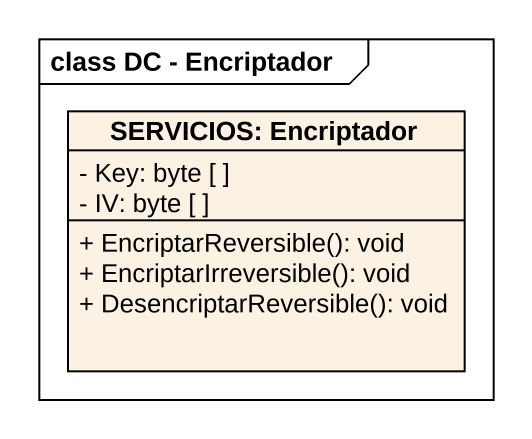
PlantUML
@startuml
mainframe class DC - Encriptador
hide circle
hide empty members
skinparam classAttributeIconSize 0
class "SERVICIOS: Encriptador" as SERVICIOS_Encriptador {
  - Key: byte [ ]
  - IV: byte [ ]
  + EncriptarReversible(): void
  + EncriptarIrreversible(): void
  + DesencriptarReversible(): void
}
@enduml
